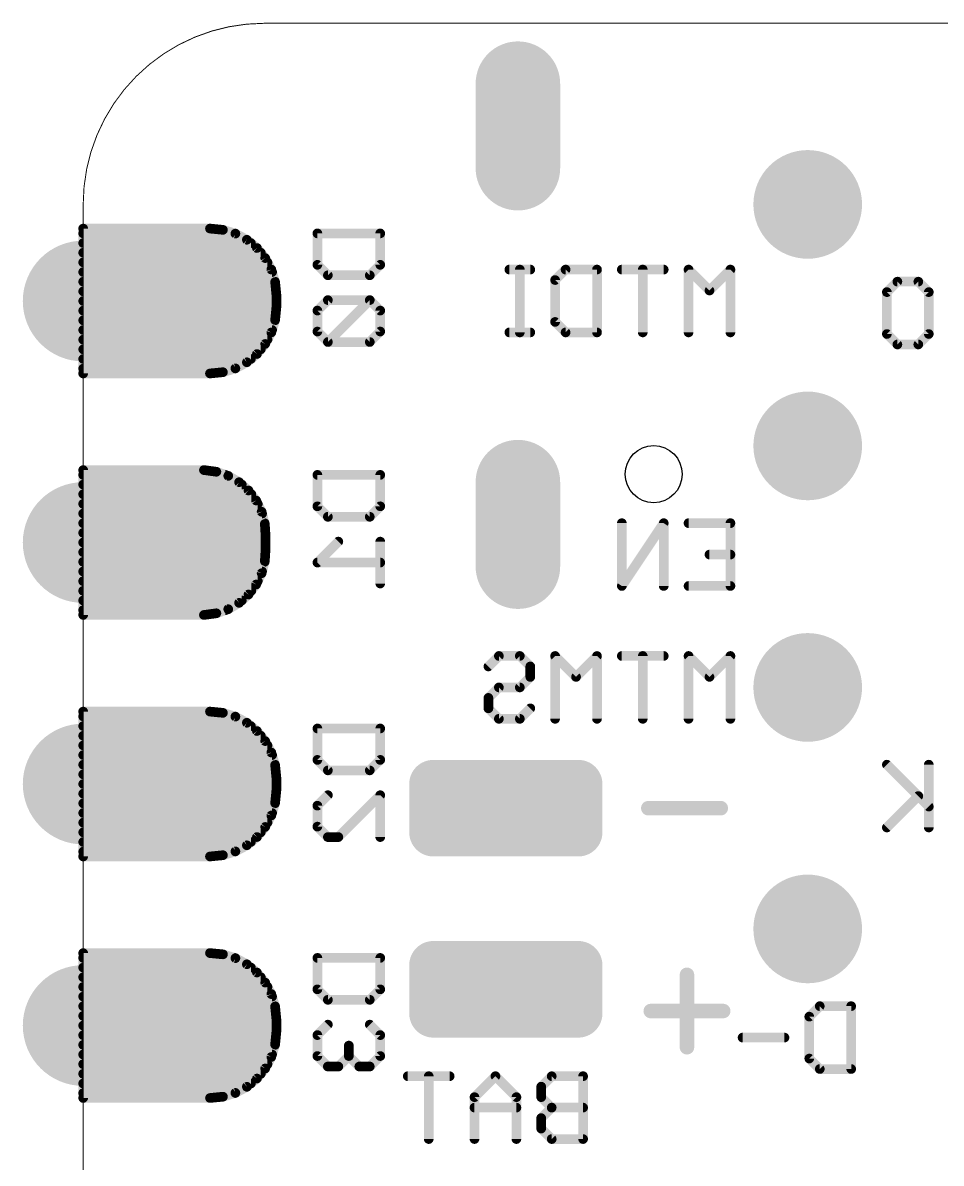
# Model space of a CAD drawing. Extents: x -1.3 to 17.8, y 13.1 to 34.3.
# Drawn here: x -1.27 to 8.39, y 22.3 to 34.3 of the extents above; entities that cross this region are included whole.
import ezdxf

# ---------------------------------------------------------------- set-up
doc = ezdxf.new("R2010")
doc.units = 0
for name, color, linetype in [('16', 175, 'CONTINUOUS'), ('17', 82, 'CONTINUOUS'), ('20', 213, 'CONTINUOUS'), ('26', 140, 'CONTINUOUS')]:
    doc.layers.add(name, color=color, linetype=linetype)

# ---------------------------------------------------------------- blocks, each defined once
blk = doc.blocks.new('RECT325120X162560R50')
at = {"const_width": 0.254}
blk.add_lwpolyline([(0.889, -0.254), (0.889, 0.254, 0.4142), (0.762, 0.381), (-0.762, 0.381, 0.4142), (-0.889, 0.254), (-0.889, -0.254, 0.4142), (-0.762, -0.381), (0.762, -0.381, 0.4142)], format="xyb", close=True, dxfattribs=at)
blk.add_solid([(-0.7874, -0.2794), (0.7874, -0.2794), (-0.7874, 0.2794), (0.7874, 0.2794)])
blk = doc.blocks.new('OCTAGONP')
at = {"const_width": 0.5}
blk.add_lwpolyline([(-0.25, -0.1036), (-0.25, 0.1036), (-0.1036, 0.25), (0.1036, 0.25), (0.25, 0.1036), (0.25, -0.1036), (0.1036, -0.25), (-0.1036, -0.25), (-0.25, -0.1036), (-0.25, 0.1036)], dxfattribs=at)
blk = doc.blocks.new('ROUNDP')
at = {"const_width": 0.5}
blk.add_lwpolyline([(0, -0.25, 1), (0, 0.25, 1), (0, -0.25)], format="xyb", dxfattribs=at)
blk = doc.blocks.new('PIE')
at = {"const_width": 0.5}
blk.add_lwpolyline([(0, -0.25, 1), (0, 0.25, 1), (0, -0.25)], format="xyb", dxfattribs=at)
blk = doc.blocks.new('LONGP100')
at = {"const_width": 1}
blk.add_lwpolyline([(-0.5, 0), (0.5, 0)], dxfattribs=at)
at = {"const_width": 0.5}
for points in [[(-0.5, 0.25, 1), (-0.5, -0.25)], [(0.5, -0.25, 1), (0.5, 0.25)]]:
    blk.add_lwpolyline(points, format="xyb", dxfattribs=at)

msp = doc.modelspace()

# ---------------------------------------------------------------- linework, layer by layer
at = {"layer": '16', "const_width": 0.1016}
for points in [[(0.6985, 32.131), (-0.635, 32.131)], [(-0.635, 32.131), (-0.635, 30.607)], [(0.8348, 32.1176), (0.6985, 32.131)], [(0.9658, 32.0778), (0.8348, 32.1176)], [(-0.635, 32.0802), (0.958, 32.0802)], [(-0.635, 31.9786), (1.1288, 31.9786)], [(1.0866, 32.0133), (0.9658, 32.0778)], [(1.1924, 31.9264), (1.0866, 32.0133)], [(-0.635, 31.877), (1.233, 31.877)], [(1.2793, 31.8206), (1.1924, 31.9264)], [(-0.635, 31.7754), (1.3034, 31.7754)], [(1.3438, 31.6998), (1.2793, 31.8206)], [(-0.635, 31.6738), (1.3517, 31.6738)], [(1.3836, 31.5688), (1.3438, 31.6998)], [(-0.635, 31.5722), (1.3825, 31.5722)], [(1.397, 31.4325), (1.3836, 31.5688)], [(-0.635, 31.4706), (1.3933, 31.4706)], [(1.397, 31.3055), (1.397, 31.4325)], [(-0.635, 31.369), (1.397, 31.369)], [(-0.635, 31.2674), (1.3932, 31.2674)], [(1.3836, 31.1692), (1.397, 31.3055)], [(-0.635, 31.1658), (1.3825, 31.1658)], [(1.3438, 31.0382), (1.3836, 31.1692)], [(-0.635, 31.0642), (1.3517, 31.0642)], [(1.2793, 30.9174), (1.3438, 31.0382)], [(-0.635, 30.9626), (1.3034, 30.9626)], [(1.1924, 30.8116), (1.2793, 30.9174)], [(-0.635, 30.861), (1.233, 30.861)], [(1.0866, 30.7247), (1.1924, 30.8116)], [(-0.635, 30.7594), (1.1288, 30.7594)], [(-0.635, 30.6578), (0.958, 30.6578)], [(0.8348, 30.6204), (0.9658, 30.6602)], [(0.9658, 30.6602), (1.0866, 30.7247)], [(-0.635, 30.607), (0.6985, 30.607)], [(0.6985, 30.607), (0.8348, 30.6204)], [(0.635, 29.591), (-0.635, 29.591)], [(-0.635, 29.591), (-0.635, 28.067)], [(0.7659, 29.5732), (0.635, 29.591)], [(-0.635, 29.5402), (0.8617, 29.5402)], [(0.8908, 29.5302), (0.7659, 29.5732)], [(1.005, 29.4636), (0.8908, 29.5302)], [(1.1039, 29.3761), (1.005, 29.4636)], [(-0.635, 29.4386), (1.0332, 29.4386)], [(-0.635, 29.337), (1.1336, 29.337)], [(1.1839, 29.2709), (1.1039, 29.3761)], [(-0.635, 29.2354), (1.2012, 29.2354)], [(1.2418, 29.1521), (1.1839, 29.2709)], [(-0.635, 29.1338), (1.2466, 29.1338)], [(1.2754, 29.0244), (1.2418, 29.1521)], [(-0.635, 29.0322), (1.2734, 29.0322)], [(1.2835, 28.8925), (1.2754, 29.0244)], [(-0.635, 28.9306), (1.2812, 28.9306)], [(1.2835, 28.7655), (1.2835, 28.8925)], [(-0.635, 28.829), (1.2835, 28.829)], [(1.2754, 28.6336), (1.2835, 28.7655)], [(-0.635, 28.7274), (1.2812, 28.7274)], [(-0.635, 28.6258), (1.2734, 28.6258)], [(1.2418, 28.5059), (1.2754, 28.6336)], [(-0.635, 28.5242), (1.2466, 28.5242)], [(1.1839, 28.3871), (1.2418, 28.5059)], [(-0.635, 28.4226), (1.2012, 28.4226)], [(1.1039, 28.2819), (1.1839, 28.3871)], [(-0.635, 28.321), (1.1336, 28.321)], [(1.005, 28.1944), (1.1039, 28.2819)], [(-0.635, 28.2194), (1.0332, 28.2194)], [(0.8908, 28.1278), (1.005, 28.1944)], [(-0.635, 28.1178), (0.8617, 28.1178)], [(-0.635, 28.067), (0.635, 28.067)], [(0.635, 28.067), (0.7659, 28.0848)], [(0.7659, 28.0848), (0.8908, 28.1278)], [(0.6985, 27.051), (-0.635, 27.051)], [(-0.635, 27.051), (-0.635, 25.527)], [(-0.635, 27.0002), (0.958, 27.0002)], [(0.8348, 27.0376), (0.6985, 27.051)], [(0.9658, 26.9978), (0.8348, 27.0376)], [(1.0866, 26.9333), (0.9658, 26.9978)], [(-0.635, 26.8986), (1.1288, 26.8986)], [(1.1924, 26.8464), (1.0866, 26.9333)], [(1.2793, 26.7406), (1.1924, 26.8464)], [(-0.635, 26.797), (1.233, 26.797)], [(-0.635, 26.6954), (1.3034, 26.6954)], [(1.3438, 26.6198), (1.2793, 26.7406)], [(-0.635, 26.5938), (1.3517, 26.5938)], [(1.3836, 26.4888), (1.3438, 26.6198)], [(-0.635, 26.4922), (1.3825, 26.4922)], [(1.397, 26.3525), (1.3836, 26.4888)], [(-0.635, 26.3906), (1.3933, 26.3906)], [(1.397, 26.2255), (1.397, 26.3525)], [(-0.635, 26.289), (1.397, 26.289)], [(1.3836, 26.0892), (1.397, 26.2255)], [(-0.635, 26.1874), (1.3932, 26.1874)], [(-0.635, 26.0858), (1.3825, 26.0858)], [(-0.635, 25.9842), (1.3517, 25.9842)], [(1.3438, 25.9582), (1.3836, 26.0892)], [(-0.635, 25.8826), (1.3034, 25.8826)], [(1.2793, 25.8374), (1.3438, 25.9582)], [(-0.635, 25.781), (1.233, 25.781)], [(1.1924, 25.7316), (1.2793, 25.8374)], [(-0.635, 25.6794), (1.1288, 25.6794)], [(0.9658, 25.5802), (1.0866, 25.6447)], [(1.0866, 25.6447), (1.1924, 25.7316)], [(-0.635, 25.5778), (0.958, 25.5778)], [(-0.635, 25.527), (0.6985, 25.527)], [(0.6985, 25.527), (0.8348, 25.5404)], [(0.8348, 25.5404), (0.9658, 25.5802)], [(0.6985, 24.511), (-0.635, 24.511)], [(-0.635, 24.511), (-0.635, 22.987)], [(-0.635, 24.4602), (0.958, 24.4602)], [(0.8348, 24.4976), (0.6985, 24.511)], [(0.9658, 24.4578), (0.8348, 24.4976)], [(1.0866, 24.3933), (0.9658, 24.4578)], [(-0.635, 24.3586), (1.1288, 24.3586)], [(1.1924, 24.3064), (1.0866, 24.3933)], [(1.2793, 24.2006), (1.1924, 24.3064)], [(-0.635, 24.257), (1.233, 24.257)], [(1.3438, 24.0798), (1.2793, 24.2006)], [(-0.635, 24.1554), (1.3034, 24.1554)], [(1.3836, 23.9488), (1.3438, 24.0798)], [(-0.635, 24.0538), (1.3517, 24.0538)], [(-0.635, 23.9522), (1.3825, 23.9522)], [(1.397, 23.8125), (1.3836, 23.9488)], [(-0.635, 23.8506), (1.3933, 23.8506)], [(-0.635, 23.749), (1.397, 23.749)], [(1.397, 23.6855), (1.397, 23.8125)], [(-0.635, 23.6474), (1.3932, 23.6474)], [(1.3836, 23.5492), (1.397, 23.6855)], [(-0.635, 23.5458), (1.3825, 23.5458)], [(1.3438, 23.4182), (1.3836, 23.5492)], [(-0.635, 23.4442), (1.3517, 23.4442)], [(-0.635, 23.3426), (1.3034, 23.3426)], [(1.2793, 23.2974), (1.3438, 23.4182)], [(-0.635, 23.241), (1.233, 23.241)], [(1.1924, 23.1916), (1.2793, 23.2974)], [(-0.635, 23.1394), (1.1288, 23.1394)], [(0.9658, 23.0402), (1.0866, 23.1047)], [(1.0866, 23.1047), (1.1924, 23.1916)], [(-0.635, 23.0378), (0.958, 23.0378)], [(-0.635, 22.987), (0.6985, 22.987)], [(0.6985, 22.987), (0.8348, 23.0004)], [(0.8348, 23.0004), (0.9658, 23.0402)]]:
    msp.add_lwpolyline(points, dxfattribs=at)
at = {"layer": '16', "const_width": 0.0508}
for points in [[(-0.635, 32.1564, 1), (-0.635, 32.1056)], [(-0.6096, 32.131, 1), (-0.6604, 32.131)], [(0.701, 32.1563, 1), (0.696, 32.1057)], [(0.6985, 32.1056, 1), (0.6985, 32.1564)], [(0.8421, 32.1419, 1), (0.8274, 32.0933)], [(0.8323, 32.0923, 1), (0.8373, 32.1429)], [(-0.635, 32.1056, 1), (-0.635, 32.0548)], [(-0.635, 32.004, 1), (-0.635, 31.9532)], [(0.9778, 32.1002, 1), (0.9538, 32.0554)], [(0.958, 32.0548, 1), (0.958, 32.1056)], [(0.9584, 32.0535, 1), (0.9732, 32.1021)], [(1.1027, 32.0329, 1), (1.0705, 31.9936)], [(1.0746, 31.9909, 1), (1.0985, 32.0357)], [(1.1288, 31.9532, 1), (1.1288, 32.004)], [(-0.635, 31.9024, 1), (-0.635, 31.8516)], [(1.2121, 31.9425, 1), (1.1728, 31.9103)], [(1.1763, 31.9068, 1), (1.2085, 31.9461)], [(1.233, 31.8516, 1), (1.233, 31.9024)], [(-0.635, 31.8008, 1), (-0.635, 31.75)], [(1.3017, 31.8325, 1), (1.2569, 31.8086)], [(1.2596, 31.8045, 1), (1.2989, 31.8367)], [(1.3034, 31.75, 1), (1.3034, 31.8008)], [(-0.635, 31.6992, 1), (-0.635, 31.6484)], [(1.3681, 31.7072, 1), (1.3195, 31.6924)], [(1.3214, 31.6878, 1), (1.3662, 31.7118)], [(1.3517, 31.6484, 1), (1.3517, 31.6992)], [(-0.635, 31.5976, 1), (-0.635, 31.5468)], [(1.4089, 31.5713, 1), (1.3583, 31.5663)], [(1.3593, 31.5614, 1), (1.4079, 31.5761)], [(1.3825, 31.5468, 1), (1.3825, 31.5976)], [(-0.635, 31.496, 1), (-0.635, 31.4452)], [(1.4224, 31.4325, 1), (1.3716, 31.4325)], [(1.3717, 31.43, 1), (1.4223, 31.435)], [(1.3933, 31.4452, 1), (1.3933, 31.496)], [(-0.635, 31.3944, 1), (-0.635, 31.3436)], [(-0.635, 31.2928, 1), (-0.635, 31.242)], [(1.3716, 31.3055, 1), (1.4224, 31.3055)], [(1.4223, 31.303, 1), (1.3717, 31.308)], [(1.3932, 31.242, 1), (1.3932, 31.2928)], [(1.397, 31.3436, 1), (1.397, 31.3944)], [(-0.635, 31.1912, 1), (-0.635, 31.1404)], [(1.3583, 31.1717, 1), (1.4089, 31.1667)], [(1.4079, 31.1619, 1), (1.3593, 31.1766)], [(1.3825, 31.1404, 1), (1.3825, 31.1912)], [(-0.635, 31.0896, 1), (-0.635, 31.0388)], [(1.3195, 31.0456, 1), (1.3681, 31.0308)], [(1.3662, 31.0262, 1), (1.3214, 31.0502)], [(1.3517, 31.0388, 1), (1.3517, 31.0896)], [(-0.635, 30.988, 1), (-0.635, 30.9372)], [(1.2569, 30.9294, 1), (1.3017, 30.9055)], [(1.2989, 30.9013, 1), (1.2596, 30.9335)], [(1.3034, 30.9372, 1), (1.3034, 30.988)], [(-0.635, 30.8864, 1), (-0.635, 30.8356)], [(1.1728, 30.8277, 1), (1.2121, 30.7955)], [(1.2085, 30.7919, 1), (1.1763, 30.8312)], [(1.233, 30.8356, 1), (1.233, 30.8864)], [(-0.635, 30.7848, 1), (-0.635, 30.734)], [(-0.635, 30.6832, 1), (-0.635, 30.6324)], [(0.9538, 30.6826, 1), (0.9778, 30.6378)], [(0.958, 30.6324, 1), (0.958, 30.6832)], [(0.9732, 30.6359, 1), (0.9584, 30.6845)], [(1.0705, 30.7444, 1), (1.1027, 30.7051)], [(1.0985, 30.7023, 1), (1.0746, 30.7471)], [(1.1288, 30.734, 1), (1.1288, 30.7848)], [(-0.635, 30.6324, 1), (-0.635, 30.5816)], [(-0.6604, 30.607, 1), (-0.6096, 30.607)], [(0.696, 30.6323, 1), (0.701, 30.5817)], [(0.6985, 30.5816, 1), (0.6985, 30.6324)], [(0.8274, 30.6447, 1), (0.8421, 30.5961)], [(0.8373, 30.5951, 1), (0.8323, 30.6457)], [(-0.635, 29.6164, 1), (-0.635, 29.5656)], [(-0.6096, 29.591, 1), (-0.6604, 29.591)], [(0.6384, 29.6162, 1), (0.6316, 29.5658)], [(0.635, 29.5656, 1), (0.635, 29.6164)], [(-0.635, 29.5656, 1), (-0.635, 29.5148)], [(0.7742, 29.5972, 1), (0.7576, 29.5492)], [(0.7625, 29.548, 1), (0.7693, 29.5983)], [(0.8617, 29.5148, 1), (0.8617, 29.5656)], [(0.9036, 29.5521, 1), (0.878, 29.5082)], [(0.8826, 29.5061, 1), (0.8991, 29.5542)], [(1.0218, 29.4826, 1), (0.9881, 29.4446)], [(0.9922, 29.4417, 1), (1.0178, 29.4855)], [(-0.635, 29.464, 1), (-0.635, 29.4132)], [(-0.635, 29.3624, 1), (-0.635, 29.3116)], [(1.0332, 29.4132, 1), (1.0332, 29.464)], [(1.1241, 29.3914, 1), (1.0837, 29.3607)], [(1.0871, 29.357, 1), (1.1207, 29.3951)], [(1.1336, 29.3116, 1), (1.1336, 29.3624)], [(-0.635, 29.2608, 1), (-0.635, 29.21)], [(1.2067, 29.282, 1), (1.1611, 29.2598)], [(1.1637, 29.2555, 1), (1.2041, 29.2863)], [(1.2012, 29.21, 1), (1.2012, 29.2608)], [(-0.635, 29.1592, 1), (-0.635, 29.1084)], [(1.2664, 29.1586, 1), (1.2172, 29.1457)], [(1.219, 29.141, 1), (1.2646, 29.1633)], [(1.2466, 29.1084, 1), (1.2466, 29.1592)], [(-0.635, 29.0576, 1), (-0.635, 29.0068)], [(1.3008, 29.0259, 1), (1.2501, 29.0228)], [(1.2509, 29.0179, 1), (1.3, 29.0308)], [(1.2734, 29.0068, 1), (1.2734, 29.0576)], [(-0.635, 28.956, 1), (-0.635, 28.9052)], [(1.3089, 28.8925, 1), (1.2581, 28.8925)], [(1.2581, 28.891, 1), (1.3089, 28.894)], [(1.2812, 28.9052, 1), (1.2812, 28.956)], [(-0.635, 28.8544, 1), (-0.635, 28.8036)], [(1.3089, 28.764, 1), (1.2581, 28.767)], [(1.2581, 28.7655, 1), (1.3089, 28.7655)], [(1.2835, 28.8036, 1), (1.2835, 28.8544)], [(-0.635, 28.7528, 1), (-0.635, 28.702)], [(-0.635, 28.6512, 1), (-0.635, 28.6004)], [(1.3, 28.6272, 1), (1.2509, 28.6401)], [(1.2734, 28.6004, 1), (1.2734, 28.6512)], [(1.2812, 28.702, 1), (1.2812, 28.7528)], [(-0.635, 28.5496, 1), (-0.635, 28.4988)], [(1.2646, 28.4947, 1), (1.219, 28.517)], [(1.2466, 28.4988, 1), (1.2466, 28.5496)], [(1.2501, 28.6352, 1), (1.3008, 28.6321)], [(-0.635, 28.448, 1), (-0.635, 28.3972)], [(1.2041, 28.3717, 1), (1.1637, 28.4025)], [(1.2012, 28.3972, 1), (1.2012, 28.448)], [(1.2172, 28.5123, 1), (1.2664, 28.4994)], [(-0.635, 28.3464, 1), (-0.635, 28.2956)], [(1.0837, 28.2973, 1), (1.1241, 28.2666)], [(1.1207, 28.2629, 1), (1.0871, 28.301)], [(1.1336, 28.2956, 1), (1.1336, 28.3464)], [(1.1611, 28.3982, 1), (1.2067, 28.376)], [(-0.635, 28.2448, 1), (-0.635, 28.194)], [(0.9881, 28.2134, 1), (1.0218, 28.1754)], [(1.0178, 28.1725, 1), (0.9922, 28.2163)], [(1.0332, 28.194, 1), (1.0332, 28.2448)], [(-0.635, 28.1432, 1), (-0.635, 28.0924)], [(-0.635, 28.0924, 1), (-0.635, 28.0416)], [(-0.6604, 28.067, 1), (-0.6096, 28.067)], [(0.6316, 28.0922, 1), (0.6384, 28.0418)], [(0.635, 28.0416, 1), (0.635, 28.0924)], [(0.7576, 28.1088, 1), (0.7742, 28.0608)], [(0.7693, 28.0597, 1), (0.7625, 28.11)], [(0.8617, 28.0924, 1), (0.8617, 28.1432)], [(0.878, 28.1498, 1), (0.9036, 28.1059)], [(0.8991, 28.1038, 1), (0.8826, 28.1519)], [(-0.635, 27.0764, 1), (-0.635, 27.0256)], [(-0.6096, 27.051, 1), (-0.6604, 27.051)], [(-0.635, 27.0256, 1), (-0.635, 26.9748)], [(0.701, 27.0763, 1), (0.696, 27.0257)], [(0.6985, 27.0256, 1), (0.6985, 27.0764)], [(0.8421, 27.0619, 1), (0.8274, 27.0133)], [(0.8323, 27.0123, 1), (0.8373, 27.0629)], [(0.9778, 27.0202, 1), (0.9538, 26.9754)], [(0.958, 26.9748, 1), (0.958, 27.0256)], [(0.9584, 26.9735, 1), (0.9732, 27.0221)], [(-0.635, 26.924, 1), (-0.635, 26.8732)], [(1.1027, 26.9529, 1), (1.0705, 26.9136)], [(1.0746, 26.9109, 1), (1.0985, 26.9557)], [(1.1288, 26.8732, 1), (1.1288, 26.924)], [(1.2121, 26.8625, 1), (1.1728, 26.8303)], [(1.1763, 26.8268, 1), (1.2085, 26.8661)], [(-0.635, 26.8224, 1), (-0.635, 26.7716)], [(-0.635, 26.7208, 1), (-0.635, 26.67)], [(1.233, 26.7716, 1), (1.233, 26.8224)], [(1.3017, 26.7525, 1), (1.2569, 26.7286)], [(1.2596, 26.7245, 1), (1.2989, 26.7567)], [(1.3034, 26.67, 1), (1.3034, 26.7208)], [(-0.635, 26.6192, 1), (-0.635, 26.5684)], [(1.3681, 26.6272, 1), (1.3195, 26.6124)], [(1.3214, 26.6078, 1), (1.3662, 26.6318)], [(1.3517, 26.5684, 1), (1.3517, 26.6192)], [(-0.635, 26.5176, 1), (-0.635, 26.4668)], [(1.4089, 26.4913, 1), (1.3583, 26.4863)], [(1.3593, 26.4814, 1), (1.4079, 26.4961)], [(1.3825, 26.4668, 1), (1.3825, 26.5176)], [(-0.635, 26.416, 1), (-0.635, 26.3652)], [(1.4224, 26.3525, 1), (1.3716, 26.3525)], [(1.3933, 26.3652, 1), (1.3933, 26.416)], [(-0.635, 26.3144, 1), (-0.635, 26.2636)], [(1.3717, 26.35, 1), (1.4223, 26.355)], [(1.4223, 26.223, 1), (1.3717, 26.228)], [(1.397, 26.2636, 1), (1.397, 26.3144)], [(-0.635, 26.2128, 1), (-0.635, 26.162)], [(1.3716, 26.2255, 1), (1.4224, 26.2255)], [(1.3932, 26.162, 1), (1.3932, 26.2128)], [(-0.635, 26.1112, 1), (-0.635, 26.0604)], [(-0.635, 26.0096, 1), (-0.635, 25.9588)], [(1.3517, 25.9588, 1), (1.3517, 26.0096)], [(1.3583, 26.0917, 1), (1.4089, 26.0867)], [(1.4079, 26.0819, 1), (1.3593, 26.0966)], [(1.3825, 26.0604, 1), (1.3825, 26.1112)], [(-0.635, 25.908, 1), (-0.635, 25.8572)], [(1.3034, 25.8572, 1), (1.3034, 25.908)], [(1.3195, 25.9656, 1), (1.3681, 25.9508)], [(1.3662, 25.9462, 1), (1.3214, 25.9702)], [(-0.635, 25.8064, 1), (-0.635, 25.7556)], [(1.233, 25.7556, 1), (1.233, 25.8064)], [(1.2569, 25.8494, 1), (1.3017, 25.8255)], [(1.2989, 25.8213, 1), (1.2596, 25.8535)], [(-0.635, 25.7048, 1), (-0.635, 25.654)], [(1.0705, 25.6644, 1), (1.1027, 25.6251)], [(1.0985, 25.6223, 1), (1.0746, 25.6671)], [(1.1288, 25.654, 1), (1.1288, 25.7048)], [(1.1728, 25.7477, 1), (1.2121, 25.7155)], [(1.2085, 25.7119, 1), (1.1763, 25.7512)], [(-0.635, 25.6032, 1), (-0.635, 25.5524)], [(-0.635, 25.5524, 1), (-0.635, 25.5016)], [(-0.6604, 25.527, 1), (-0.6096, 25.527)], [(0.696, 25.5523, 1), (0.701, 25.5017)], [(0.6985, 25.5016, 1), (0.6985, 25.5524)], [(0.8274, 25.5647, 1), (0.8421, 25.5161)], [(0.8373, 25.5151, 1), (0.8323, 25.5657)], [(0.9538, 25.6026, 1), (0.9778, 25.5578)], [(0.958, 25.5524, 1), (0.958, 25.6032)], [(0.9732, 25.5559, 1), (0.9584, 25.6045)], [(-0.635, 24.5364, 1), (-0.635, 24.4856)], [(-0.6096, 24.511, 1), (-0.6604, 24.511)], [(-0.635, 24.4856, 1), (-0.635, 24.4348)], [(0.701, 24.5363, 1), (0.696, 24.4857)], [(0.6985, 24.4856, 1), (0.6985, 24.5364)], [(0.8421, 24.5219, 1), (0.8274, 24.4733)], [(0.8323, 24.4723, 1), (0.8373, 24.5229)], [(0.9778, 24.4802, 1), (0.9538, 24.4354)], [(0.958, 24.4348, 1), (0.958, 24.4856)], [(0.9584, 24.4335, 1), (0.9732, 24.4821)], [(-0.635, 24.384, 1), (-0.635, 24.3332)], [(1.1027, 24.4129, 1), (1.0705, 24.3736)], [(1.0746, 24.3709, 1), (1.0985, 24.4157)], [(1.1288, 24.3332, 1), (1.1288, 24.384)], [(1.2121, 24.3225, 1), (1.1728, 24.2903)], [(1.1763, 24.2868, 1), (1.2085, 24.3261)], [(-0.635, 24.2824, 1), (-0.635, 24.2316)], [(1.233, 24.2316, 1), (1.233, 24.2824)], [(1.3017, 24.2125, 1), (1.2569, 24.1886)], [(1.2596, 24.1845, 1), (1.2989, 24.2167)], [(-0.635, 24.1808, 1), (-0.635, 24.13)], [(1.3034, 24.13, 1), (1.3034, 24.1808)], [(1.3681, 24.0872, 1), (1.3195, 24.0724)], [(1.3214, 24.0678, 1), (1.3662, 24.0918)], [(-0.635, 24.0792, 1), (-0.635, 24.0284)], [(-0.635, 23.9776, 1), (-0.635, 23.9268)], [(1.3517, 24.0284, 1), (1.3517, 24.0792)], [(1.4089, 23.9513, 1), (1.3583, 23.9463)], [(1.3825, 23.9268, 1), (1.3825, 23.9776)], [(-0.635, 23.876, 1), (-0.635, 23.8252)], [(1.3593, 23.9414, 1), (1.4079, 23.9561)], [(1.3933, 23.8252, 1), (1.3933, 23.876)], [(-0.635, 23.7744, 1), (-0.635, 23.7236)], [(1.4224, 23.8125, 1), (1.3716, 23.8125)], [(1.3717, 23.81, 1), (1.4223, 23.815)], [(1.397, 23.7236, 1), (1.397, 23.7744)], [(-0.635, 23.6728, 1), (-0.635, 23.622)], [(1.3716, 23.6855, 1), (1.4224, 23.6855)], [(1.4223, 23.683, 1), (1.3717, 23.688)], [(1.3932, 23.622, 1), (1.3932, 23.6728)], [(-0.635, 23.5712, 1), (-0.635, 23.5204)], [(1.3583, 23.5517, 1), (1.4089, 23.5467)], [(1.4079, 23.5419, 1), (1.3593, 23.5566)], [(1.3825, 23.5204, 1), (1.3825, 23.5712)], [(-0.635, 23.4696, 1), (-0.635, 23.4188)], [(-0.635, 23.368, 1), (-0.635, 23.3172)], [(1.3034, 23.3172, 1), (1.3034, 23.368)], [(1.3195, 23.4256, 1), (1.3681, 23.4108)], [(1.3662, 23.4062, 1), (1.3214, 23.4302)], [(1.3517, 23.4188, 1), (1.3517, 23.4696)], [(-0.635, 23.2664, 1), (-0.635, 23.2156)], [(1.233, 23.2156, 1), (1.233, 23.2664)], [(1.2569, 23.3094, 1), (1.3017, 23.2855)], [(1.2989, 23.2813, 1), (1.2596, 23.3135)], [(-0.635, 23.1648, 1), (-0.635, 23.114)], [(1.0705, 23.1244, 1), (1.1027, 23.0851)], [(1.0985, 23.0823, 1), (1.0746, 23.1271)], [(1.1288, 23.114, 1), (1.1288, 23.1648)], [(1.1728, 23.2077, 1), (1.2121, 23.1755)], [(1.2085, 23.1719, 1), (1.1763, 23.2112)], [(-0.635, 23.0632, 1), (-0.635, 23.0124)], [(-0.635, 23.0124, 1), (-0.635, 22.9616)], [(0.696, 23.0123, 1), (0.701, 22.9617)], [(0.6985, 22.9616, 1), (0.6985, 23.0124)], [(0.8274, 23.0247, 1), (0.8421, 22.9761)], [(0.8373, 22.9751, 1), (0.8323, 23.0257)], [(0.9538, 23.0626, 1), (0.9778, 23.0178)], [(0.958, 23.0124, 1), (0.958, 23.0632)], [(0.9732, 23.0159, 1), (0.9584, 23.0645)], [(-0.6604, 22.987, 1), (-0.6096, 22.987)]]:
    msp.add_lwpolyline(points, format="xyb", dxfattribs=at)
at = {"layer": '20'}
for points, const_width in [([(1.27, 34.29, 0.4142), (-0.635, 32.385)], 0.01), ([(1.27, 34.2925, 1), (1.27, 34.2875)], 0.005), ([(1.27, 34.2875, 1), (1.27, 34.2925)], 0.005), ([(-0.6325, 32.385, 1), (-0.6375, 32.385)], 0.005), ([(-0.6375, 32.385, 1), (-0.6325, 32.385)], 0.005)]:
    msp.add_lwpolyline(points, format="xyb", dxfattribs=dict(at, const_width=const_width))
at = {"layer": '20', "const_width": 0.01}
for points in [[(15.24, 34.29), (1.27, 34.29)], [(-0.635, 15.06), (-0.635, 32.385)]]:
    msp.add_lwpolyline(points, dxfattribs=at)
at = {"layer": '20'}
msp.add_circle((5.365, 29.548), 0.3, dxfattribs=at)
at = {"layer": '26'}
for points, const_width in [([(1.8282, 32.0802), (2.4892, 32.0802)], 0.1016), ([(1.8282, 31.7497), (1.8282, 32.0802)], 0.1016), ([(2.4892, 32.0802), (2.4892, 31.7497)], 0.1016), ([(1.9384, 31.6396), (1.8282, 31.7497)], 0.1016), ([(2.4892, 31.7497), (2.379, 31.6396)], 0.1016), ([(2.379, 31.6396), (1.9384, 31.6396)], 0.1016), ([(4.0673, 31.6998), (3.847, 31.6998)], 0.1016), ([(3.9571, 31.0388), (3.9571, 31.6998)], 0.1016), ([(4.3283, 31.5896), (4.4384, 31.6998)], 0.1016), ([(4.4384, 31.6998), (4.7689, 31.6998)], 0.1016), ([(4.7689, 31.6998), (4.7689, 31.0388)], 0.1016), ([(5.4706, 31.6998), (5.0299, 31.6998)], 0.1016), ([(5.2502, 31.0388), (5.2502, 31.6998)], 0.1016), ([(5.9519, 31.4794), (5.7316, 31.6998)], 0.1016), ([(5.7316, 31.6998), (5.7316, 31.0388)], 0.1016), ([(6.1722, 31.6998), (5.9519, 31.4794)], 0.1016), ([(6.1722, 31.0388), (6.1722, 31.6998)], 0.1016), ([(4.3283, 31.149), (4.3283, 31.5896)], 0.1016), ([(7.8176, 31.4626), (7.9278, 31.5728)], 0.1016), ([(7.9278, 31.5728), (8.1481, 31.5728)], 0.1016), ([(8.1481, 31.5728), (8.2583, 31.4626)], 0.1016), ([(1.9384, 31.3786), (1.8282, 31.2684)], 0.1016), ([(2.379, 31.3786), (1.9384, 31.3786)], 0.1016), ([(2.379, 31.3786), (1.9384, 30.9379)], 0.1016), ([(2.4892, 31.2684), (2.379, 31.3786)], 0.1016), ([(7.8176, 31.022), (7.8176, 31.4626)], 0.1016), ([(8.2583, 31.4626), (8.2583, 31.022)], 0.1016), ([(1.8282, 31.2684), (1.8282, 31.0481)], 0.1016), ([(2.4892, 31.0481), (2.4892, 31.2684)], 0.1016), ([(4.4384, 31.0388), (4.3283, 31.149)], 0.1016), ([(1.8282, 31.0481), (1.9384, 30.9379)], 0.1016), ([(2.379, 30.9379), (2.4892, 31.0481)], 0.1016), ([(4.0673, 31.0388), (3.847, 31.0388)], 0.1016), ([(4.7689, 31.0388), (4.4384, 31.0388)], 0.1016), ([(7.9278, 30.9118), (7.8176, 31.022)], 0.1016), ([(8.2583, 31.022), (8.1481, 30.9118)], 0.1016), ([(1.9384, 30.9379), (2.379, 30.9379)], 0.1016), ([(8.1481, 30.9118), (7.9278, 30.9118)], 0.1016), ([(1.8282, 29.5402), (2.4892, 29.5402)], 0.1016), ([(1.8282, 29.2097), (1.8282, 29.5402)], 0.1016), ([(2.4892, 29.5402), (2.4892, 29.2097)], 0.1016), ([(1.9384, 29.0996), (1.8282, 29.2097)], 0.1016), ([(2.379, 29.0996), (1.9384, 29.0996)], 0.1016), ([(2.4892, 29.2097), (2.379, 29.0996)], 0.1016), ([(5.4706, 29.0328), (5.0299, 28.3718)], 0.1016), ([(5.0299, 28.3718), (5.0299, 29.0328)], 0.1016), ([(5.4706, 28.3718), (5.4706, 29.0328)], 0.1016), ([(5.7316, 29.0328), (6.1722, 29.0328)], 0.1016), ([(6.1722, 29.0328), (6.1722, 28.3718)], 0.1016), ([(2.0486, 28.8386), (1.8282, 28.6182)], 0.1016), ([(2.4892, 28.8386), (2.4892, 28.3979)], 0.1016), ([(1.8282, 28.6182), (2.4892, 28.6182)], 0.1016), ([(6.1722, 28.7023), (5.9519, 28.7023)], 0.1016), ([(6.1722, 28.3718), (5.7316, 28.3718)], 0.1016), ([(3.6266, 27.5256), (3.7368, 27.6358)], 0.1016), ([(3.7368, 27.6358), (3.9571, 27.6358)], 0.1016), ([(3.9571, 27.6358), (4.0673, 27.5256)], 0.1016), ([(4.5486, 27.4154), (4.3283, 27.6358)], 0.1016), ([(4.3283, 27.6358), (4.3283, 26.9748)], 0.1016), ([(4.7689, 27.6358), (4.5486, 27.4154)], 0.1016), ([(4.7689, 26.9748), (4.7689, 27.6358)], 0.1016), ([(5.4706, 27.6358), (5.0299, 27.6358)], 0.1016), ([(5.2502, 26.9748), (5.2502, 27.6358)], 0.1016), ([(5.9519, 27.4154), (5.7316, 27.6358)], 0.1016), ([(5.7316, 27.6358), (5.7316, 26.9748)], 0.1016), ([(6.1722, 27.6358), (5.9519, 27.4154)], 0.1016), ([(6.1722, 26.9748), (6.1722, 27.6358)], 0.1016), ([(4.0673, 27.4154), (3.9571, 27.3053)], 0.1016), ([(4.0673, 27.5256), (4.0673, 27.4154)], 0.1016), ([(3.7368, 27.3053), (3.6266, 27.1951)], 0.1016), ([(3.9571, 27.3053), (3.7368, 27.3053)], 0.1016), ([(3.6266, 27.1951), (3.6266, 27.085)], 0.1016), ([(3.6266, 27.085), (3.7368, 26.9748)], 0.1016), ([(3.9571, 26.9748), (4.0673, 27.085)], 0.1016), ([(3.7368, 26.9748), (3.9571, 26.9748)], 0.1016), ([(1.8282, 26.8732), (2.4892, 26.8732)], 0.1016), ([(1.8282, 26.5427), (1.8282, 26.8732)], 0.1016), ([(2.4892, 26.8732), (2.4892, 26.5427)], 0.1016), ([(1.9384, 26.4326), (1.8282, 26.5427)], 0.1016), ([(2.4892, 26.5427), (2.379, 26.4326)], 0.1016), ([(8.2583, 26.0521), (7.8176, 26.4928)], 0.1016), ([(8.2583, 26.4928), (8.2583, 25.8318)], 0.1016), ([(2.379, 26.4326), (1.9384, 26.4326)], 0.1016), ([(1.8282, 26.0614), (1.9384, 26.1716)], 0.1016), ([(2.4892, 26.1716), (2.0486, 25.7309)], 0.1016), ([(2.4892, 25.7309), (2.4892, 26.1716)], 0.1016), ([(8.1481, 26.1623), (7.8176, 25.8318)], 0.1016), ([(1.8282, 25.8411), (1.8282, 26.0614)], 0.1016), ([(6.0706, 26.035), (5.3086, 26.035)], 0.1524), ([(1.9384, 25.7309), (1.8282, 25.8411)], 0.1016), ([(2.0486, 25.7309), (1.9384, 25.7309)], 0.1016), ([(1.8282, 24.4602), (2.4892, 24.4602)], 0.1016), ([(1.8282, 24.1297), (1.8282, 24.4602)], 0.1016), ([(2.4892, 24.4602), (2.4892, 24.1297)], 0.1016), ([(5.715, 24.2824), (5.715, 23.9014)], 0.1524), ([(1.9384, 24.0196), (1.8282, 24.1297)], 0.1016), ([(2.4892, 24.1297), (2.379, 24.0196)], 0.1016), ([(2.379, 24.0196), (1.9384, 24.0196)], 0.1016), ([(7.0016, 23.8426), (7.1117, 23.9528)], 0.1016), ([(7.1117, 23.9528), (7.4422, 23.9528)], 0.1016), ([(7.4422, 23.9528), (7.4422, 23.2918)], 0.1016), ([(5.715, 23.9014), (5.334, 23.9014)], 0.1524), ([(5.715, 23.5204), (5.715, 23.9014)], 0.1524), ([(5.715, 23.9014), (6.096, 23.9014)], 0.1524), ([(7.0016, 23.402), (7.0016, 23.8426)], 0.1016), ([(1.9384, 23.7586), (1.8282, 23.6484)], 0.1016), ([(2.4892, 23.6484), (2.379, 23.7586)], 0.1016), ([(1.8282, 23.6484), (1.8282, 23.4281)], 0.1016), ([(2.4892, 23.4281), (2.4892, 23.6484)], 0.1016), ([(6.7406, 23.6223), (6.2999, 23.6223)], 0.1016), ([(2.1587, 23.4281), (2.1587, 23.5382)], 0.1016), ([(1.8282, 23.4281), (1.9384, 23.3179)], 0.1016), ([(2.0486, 23.3179), (2.1587, 23.4281)], 0.1016), ([(2.1587, 23.4281), (2.2689, 23.3179)], 0.1016), ([(2.379, 23.3179), (2.4892, 23.4281)], 0.1016), ([(7.1117, 23.2918), (7.0016, 23.402)], 0.1016), ([(1.9384, 23.3179), (2.0486, 23.3179)], 0.1016), ([(2.2689, 23.3179), (2.379, 23.3179)], 0.1016), ([(7.4422, 23.2918), (7.1117, 23.2918)], 0.1016), ([(3.2195, 23.2162), (2.7789, 23.2162)], 0.1016), ([(2.9992, 22.5552), (2.9992, 23.2162)], 0.1016), ([(3.7008, 23.2162), (3.4805, 22.9958)], 0.1016), ([(3.9212, 22.9958), (3.7008, 23.2162)], 0.1016), ([(4.2923, 23.2162), (4.1822, 23.106)], 0.1016), ([(4.1822, 23.106), (4.1822, 22.9958)], 0.1016), ([(4.6228, 23.2162), (4.2923, 23.2162)], 0.1016), ([(4.6228, 22.5552), (4.6228, 23.2162)], 0.1016), ([(3.4805, 22.9958), (3.4805, 22.5552)], 0.1016), ([(3.9212, 22.5552), (3.9212, 22.9958)], 0.1016), ([(4.1822, 22.9958), (4.2923, 22.8857)], 0.1016), ([(3.9212, 22.8857), (3.4805, 22.8857)], 0.1016), ([(4.2923, 22.8857), (4.1822, 22.7755)], 0.1016), ([(4.6228, 22.8857), (4.2923, 22.8857)], 0.1016), ([(4.1822, 22.7755), (4.1822, 22.6654)], 0.1016), ([(4.1822, 22.6654), (4.2923, 22.5552)], 0.1016), ([(4.2923, 22.5552), (4.6228, 22.5552)], 0.1016)]:
    msp.add_lwpolyline(points, dxfattribs=dict(at, const_width=const_width))
for points, const_width in [([(1.8282, 32.1056, 1), (1.8282, 32.0548)], 0.0508), ([(1.8536, 32.0802, 1), (1.8028, 32.0802)], 0.0508), ([(2.5146, 32.0802, 1), (2.4638, 32.0802)], 0.0508), ([(2.4892, 32.0548, 1), (2.4892, 32.1056)], 0.0508), ([(1.8462, 31.7677, 1), (1.8103, 31.7318)], 0.0508), ([(2.5072, 31.7318, 1), (2.4712, 31.7677)], 0.0508), ([(1.8028, 31.7497, 1), (1.8536, 31.7497)], 0.0508), ([(1.9384, 31.665, 1), (1.9384, 31.6142)], 0.0508), ([(1.9204, 31.6216, 1), (1.9564, 31.6575)], 0.0508), ([(2.3611, 31.6575, 1), (2.397, 31.6216)], 0.0508), ([(2.379, 31.6142, 1), (2.379, 31.665)], 0.0508), ([(2.4638, 31.7497, 1), (2.5146, 31.7497)], 0.0508), ([(3.847, 31.7252, 1), (3.847, 31.6744)], 0.0508), ([(3.9825, 31.6998, 1), (3.9317, 31.6998)], 0.0508), ([(4.0673, 31.6744, 1), (4.0673, 31.7252)], 0.0508), ([(4.4384, 31.7252, 1), (4.4384, 31.6744)], 0.0508), ([(4.4564, 31.6818, 1), (4.4205, 31.7177)], 0.0508), ([(4.7943, 31.6998, 1), (4.7435, 31.6998)], 0.0508), ([(4.7689, 31.6744, 1), (4.7689, 31.7252)], 0.0508), ([(5.0299, 31.7252, 1), (5.0299, 31.6744)], 0.0508), ([(5.2756, 31.6998, 1), (5.2248, 31.6998)], 0.0508), ([(5.4706, 31.6744, 1), (5.4706, 31.7252)], 0.0508), ([(5.757, 31.6998, 1), (5.7062, 31.6998)], 0.0508), ([(5.7495, 31.7177, 1), (5.7136, 31.6818)], 0.0508), ([(6.1976, 31.6998, 1), (6.1468, 31.6998)], 0.0508), ([(6.1902, 31.6818, 1), (6.1542, 31.7177)], 0.0508), ([(4.3103, 31.6076, 1), (4.3462, 31.5716)], 0.0508), ([(4.3537, 31.5896, 1), (4.3029, 31.5896)], 0.0508), ([(7.9278, 31.5982, 1), (7.9278, 31.5474)], 0.0508), ([(7.9458, 31.5548, 1), (7.9098, 31.5907)], 0.0508), ([(8.1661, 31.5907, 1), (8.1302, 31.5548)], 0.0508), ([(8.1481, 31.5474, 1), (8.1481, 31.5982)], 0.0508), ([(1.9384, 31.404, 1), (1.9384, 31.3532)], 0.0508), ([(1.9564, 31.3606, 1), (1.9204, 31.3965)], 0.0508), ([(2.397, 31.3965, 1), (2.3611, 31.3606)], 0.0508), ([(2.397, 31.3606, 1), (2.3611, 31.3965)], 0.0508), ([(2.379, 31.3532, 1), (2.379, 31.404)], 0.0508), ([(5.9339, 31.4974, 1), (5.9698, 31.4615)], 0.0508), ([(5.9339, 31.4615, 1), (5.9698, 31.4974)], 0.0508), ([(7.843, 31.4626, 1), (7.7922, 31.4626)], 0.0508), ([(7.7997, 31.4806, 1), (7.8356, 31.4446)], 0.0508), ([(8.2837, 31.4626, 1), (8.2329, 31.4626)], 0.0508), ([(8.2403, 31.4446, 1), (8.2762, 31.4806)], 0.0508), ([(1.8536, 31.2684, 1), (1.8028, 31.2684)], 0.0508), ([(1.8103, 31.2864, 1), (1.8462, 31.2504)], 0.0508), ([(2.5146, 31.2684, 1), (2.4638, 31.2684)], 0.0508), ([(2.4712, 31.2504, 1), (2.5072, 31.2864)], 0.0508), ([(4.3462, 31.1669, 1), (4.3103, 31.131)], 0.0508), ([(1.8028, 31.0481, 1), (1.8536, 31.0481)], 0.0508), ([(1.8462, 31.066, 1), (1.8103, 31.0301)], 0.0508), ([(2.4638, 31.0481, 1), (2.5146, 31.0481)], 0.0508), ([(2.5072, 31.0301, 1), (2.4712, 31.066)], 0.0508), ([(3.847, 31.0642, 1), (3.847, 31.0134)], 0.0508), ([(3.9317, 31.0388, 1), (3.9825, 31.0388)], 0.0508), ([(4.0673, 31.0134, 1), (4.0673, 31.0642)], 0.0508), ([(4.3029, 31.149, 1), (4.3537, 31.149)], 0.0508), ([(4.4384, 31.0642, 1), (4.4384, 31.0134)], 0.0508), ([(4.4205, 31.0208, 1), (4.4564, 31.0568)], 0.0508), ([(4.7435, 31.0388, 1), (4.7943, 31.0388)], 0.0508), ([(4.7689, 31.0134, 1), (4.7689, 31.0642)], 0.0508), ([(5.2248, 31.0388, 1), (5.2756, 31.0388)], 0.0508), ([(5.7062, 31.0388, 1), (5.757, 31.0388)], 0.0508), ([(6.1468, 31.0388, 1), (6.1976, 31.0388)], 0.0508), ([(7.8356, 31.0399, 1), (7.7997, 31.004)], 0.0508), ([(8.2762, 31.004, 1), (8.2403, 31.0399)], 0.0508), ([(1.9384, 30.9633, 1), (1.9384, 30.9125)], 0.0508), ([(1.9204, 30.9559, 1), (1.9564, 30.92)], 0.0508), ([(1.9204, 30.92, 1), (1.9564, 30.9559)], 0.0508), ([(2.3611, 30.9559, 1), (2.397, 30.92)], 0.0508), ([(2.379, 30.9125, 1), (2.379, 30.9633)], 0.0508), ([(7.7922, 31.022, 1), (7.843, 31.022)], 0.0508), ([(7.9278, 30.9372, 1), (7.9278, 30.8864)], 0.0508), ([(7.9098, 30.8938, 1), (7.9458, 30.9298)], 0.0508), ([(8.1302, 30.9298, 1), (8.1661, 30.8938)], 0.0508), ([(8.1481, 30.8864, 1), (8.1481, 30.9372)], 0.0508), ([(8.2329, 31.022, 1), (8.2837, 31.022)], 0.0508), ([(1.8282, 29.5656, 1), (1.8282, 29.5148)], 0.0508), ([(1.8536, 29.5402, 1), (1.8028, 29.5402)], 0.0508), ([(2.5146, 29.5402, 1), (2.4638, 29.5402)], 0.0508), ([(2.4892, 29.5148, 1), (2.4892, 29.5656)], 0.0508), ([(1.8028, 29.2097, 1), (1.8536, 29.2097)], 0.0508), ([(1.8462, 29.2277, 1), (1.8103, 29.1918)], 0.0508), ([(1.9384, 29.125, 1), (1.9384, 29.0742)], 0.0508), ([(2.379, 29.0742, 1), (2.379, 29.125)], 0.0508), ([(2.4638, 29.2097, 1), (2.5146, 29.2097)], 0.0508), ([(2.5072, 29.1918, 1), (2.4712, 29.2277)], 0.0508), ([(1.9204, 29.0816, 1), (1.9564, 29.1175)], 0.0508), ([(2.3611, 29.1175, 1), (2.397, 29.0816)], 0.0508), ([(5.0553, 29.0328, 1), (5.0045, 29.0328)], 0.0508), ([(5.496, 29.0328, 1), (5.4452, 29.0328)], 0.0508), ([(5.4917, 29.0187, 1), (5.4494, 29.0469)], 0.0508), ([(5.7316, 29.0582, 1), (5.7316, 29.0074)], 0.0508), ([(6.1976, 29.0328, 1), (6.1468, 29.0328)], 0.0508), ([(6.1722, 29.0074, 1), (6.1722, 29.0582)], 0.0508), ([(2.0665, 28.8206, 1), (2.0306, 28.8565)], 0.0508), ([(2.5146, 28.8386, 1), (2.4638, 28.8386)], 0.0508), ([(1.8282, 28.6436, 1), (1.8282, 28.5928)], 0.0508), ([(2.4892, 28.5928, 1), (2.4892, 28.6436)], 0.0508), ([(5.9519, 28.7277, 1), (5.9519, 28.6769)], 0.0508), ([(6.1722, 28.6769, 1), (6.1722, 28.7277)], 0.0508), ([(1.8103, 28.6362, 1), (1.8462, 28.6003)], 0.0508), ([(2.4638, 28.3979, 1), (2.5146, 28.3979)], 0.0508), ([(5.0088, 28.3859, 1), (5.0511, 28.3577)], 0.0508), ([(5.0045, 28.3718, 1), (5.0553, 28.3718)], 0.0508), ([(5.4452, 28.3718, 1), (5.496, 28.3718)], 0.0508), ([(5.7316, 28.3972, 1), (5.7316, 28.3464)], 0.0508), ([(6.1468, 28.3718, 1), (6.1976, 28.3718)], 0.0508), ([(6.1722, 28.3464, 1), (6.1722, 28.3972)], 0.0508), ([(3.7368, 27.6612, 1), (3.7368, 27.6104)], 0.0508), ([(3.7548, 27.6178, 1), (3.7188, 27.6537)], 0.0508), ([(3.9751, 27.6537, 1), (3.9392, 27.6178)], 0.0508), ([(3.9571, 27.6104, 1), (3.9571, 27.6612)], 0.0508), ([(4.3537, 27.6358, 1), (4.3029, 27.6358)], 0.0508), ([(4.3462, 27.6537, 1), (4.3103, 27.6178)], 0.0508), ([(4.7943, 27.6358, 1), (4.7435, 27.6358)], 0.0508), ([(4.7869, 27.6178, 1), (4.751, 27.6537)], 0.0508), ([(5.0299, 27.6612, 1), (5.0299, 27.6104)], 0.0508), ([(5.2756, 27.6358, 1), (5.2248, 27.6358)], 0.0508), ([(5.4706, 27.6104, 1), (5.4706, 27.6612)], 0.0508), ([(5.757, 27.6358, 1), (5.7062, 27.6358)], 0.0508), ([(5.7495, 27.6537, 1), (5.7136, 27.6178)], 0.0508), ([(6.1976, 27.6358, 1), (6.1468, 27.6358)], 0.0508), ([(6.1902, 27.6178, 1), (6.1542, 27.6537)], 0.0508), ([(3.6087, 27.5436, 1), (3.6446, 27.5076)], 0.0508), ([(4.0927, 27.5256, 1), (4.0419, 27.5256)], 0.0508), ([(4.0493, 27.5076, 1), (4.0852, 27.5436)], 0.0508), ([(4.0852, 27.3975, 1), (4.0493, 27.4334)], 0.0508), ([(3.7368, 27.3307, 1), (3.7368, 27.2799)], 0.0508), ([(3.7548, 27.2873, 1), (3.7188, 27.3232)], 0.0508), ([(3.9392, 27.3232, 1), (3.9751, 27.2873)], 0.0508), ([(3.9571, 27.2799, 1), (3.9571, 27.3307)], 0.0508), ([(4.0419, 27.4154, 1), (4.0927, 27.4154)], 0.0508), ([(4.5306, 27.4334, 1), (4.5666, 27.3975)], 0.0508), ([(4.5306, 27.3975, 1), (4.5666, 27.4334)], 0.0508), ([(5.9339, 27.4334, 1), (5.9698, 27.3975)], 0.0508), ([(5.9339, 27.3975, 1), (5.9698, 27.4334)], 0.0508), ([(3.652, 27.1951, 1), (3.6012, 27.1951)], 0.0508), ([(3.6087, 27.2131, 1), (3.6446, 27.1772)], 0.0508), ([(3.6012, 27.085, 1), (3.652, 27.085)], 0.0508), ([(3.6446, 27.1029, 1), (3.6087, 27.067)], 0.0508), ([(4.0852, 27.067, 1), (4.0493, 27.1029)], 0.0508), ([(3.7368, 27.0002, 1), (3.7368, 26.9494)], 0.0508), ([(3.7188, 26.9568, 1), (3.7548, 26.9928)], 0.0508), ([(3.9392, 26.9928, 1), (3.9751, 26.9568)], 0.0508), ([(3.9571, 26.9494, 1), (3.9571, 27.0002)], 0.0508), ([(4.3029, 26.9748, 1), (4.3537, 26.9748)], 0.0508), ([(4.7435, 26.9748, 1), (4.7943, 26.9748)], 0.0508), ([(5.2248, 26.9748, 1), (5.2756, 26.9748)], 0.0508), ([(5.7062, 26.9748, 1), (5.757, 26.9748)], 0.0508), ([(6.1468, 26.9748, 1), (6.1976, 26.9748)], 0.0508), ([(1.8282, 26.8986, 1), (1.8282, 26.8478)], 0.0508), ([(1.8536, 26.8732, 1), (1.8028, 26.8732)], 0.0508), ([(2.5146, 26.8732, 1), (2.4638, 26.8732)], 0.0508), ([(2.4892, 26.8478, 1), (2.4892, 26.8986)], 0.0508), ([(1.8028, 26.5427, 1), (1.8536, 26.5427)], 0.0508), ([(1.8462, 26.5607, 1), (1.8103, 26.5248)], 0.0508), ([(2.4638, 26.5427, 1), (2.5146, 26.5427)], 0.0508), ([(2.5072, 26.5248, 1), (2.4712, 26.5607)], 0.0508), ([(7.8356, 26.5107, 1), (7.7997, 26.4748)], 0.0508), ([(8.2837, 26.4928, 1), (8.2329, 26.4928)], 0.0508), ([(1.9384, 26.458, 1), (1.9384, 26.4072)], 0.0508), ([(1.9204, 26.4146, 1), (1.9564, 26.4505)], 0.0508), ([(2.3611, 26.4505, 1), (2.397, 26.4146)], 0.0508), ([(2.379, 26.4072, 1), (2.379, 26.458)], 0.0508), ([(1.9564, 26.1536, 1), (1.9204, 26.1895)], 0.0508), ([(2.5146, 26.1716, 1), (2.4638, 26.1716)], 0.0508), ([(2.5072, 26.1536, 1), (2.4712, 26.1895)], 0.0508), ([(8.1661, 26.1443, 1), (8.1302, 26.1802)], 0.0508), ([(1.8536, 26.0614, 1), (1.8028, 26.0614)], 0.0508), ([(1.8103, 26.0794, 1), (1.8462, 26.0434)], 0.0508), ([(5.3086, 26.0731, 1), (5.3086, 25.9969)], 0.0762), ([(6.0706, 25.9969, 1), (6.0706, 26.0731)], 0.0762), ([(8.2403, 26.0342, 1), (8.2762, 26.0701)], 0.0508), ([(1.8028, 25.8411, 1), (1.8536, 25.8411)], 0.0508), ([(1.8462, 25.859, 1), (1.8103, 25.8231)], 0.0508), ([(7.7997, 25.8498, 1), (7.8356, 25.8138)], 0.0508), ([(8.2329, 25.8318, 1), (8.2837, 25.8318)], 0.0508), ([(1.9384, 25.7563, 1), (1.9384, 25.7055)], 0.0508), ([(1.9204, 25.713, 1), (1.9564, 25.7489)], 0.0508), ([(2.0306, 25.7489, 1), (2.0665, 25.713)], 0.0508), ([(2.0486, 25.7055, 1), (2.0486, 25.7563)], 0.0508), ([(2.4638, 25.7309, 1), (2.5146, 25.7309)], 0.0508), ([(1.8282, 24.4856, 1), (1.8282, 24.4348)], 0.0508), ([(1.8536, 24.4602, 1), (1.8028, 24.4602)], 0.0508), ([(2.5146, 24.4602, 1), (2.4638, 24.4602)], 0.0508), ([(2.4892, 24.4348, 1), (2.4892, 24.4856)], 0.0508), ([(5.7531, 24.2824, 1), (5.6769, 24.2824)], 0.0762), ([(1.8028, 24.1297, 1), (1.8536, 24.1297)], 0.0508), ([(1.8462, 24.1477, 1), (1.8103, 24.1118)], 0.0508), ([(2.4638, 24.1297, 1), (2.5146, 24.1297)], 0.0508), ([(2.5072, 24.1118, 1), (2.4712, 24.1477)], 0.0508), ([(1.9384, 24.045, 1), (1.9384, 23.9942)], 0.0508), ([(1.9204, 24.0016, 1), (1.9564, 24.0375)], 0.0508), ([(2.3611, 24.0375, 1), (2.397, 24.0016)], 0.0508), ([(2.379, 23.9942, 1), (2.379, 24.045)], 0.0508), ([(7.1117, 23.9782, 1), (7.1117, 23.9274)], 0.0508), ([(7.1297, 23.9348, 1), (7.0938, 23.9707)], 0.0508), ([(7.4676, 23.9528, 1), (7.4168, 23.9528)], 0.0508), ([(7.4422, 23.9274, 1), (7.4422, 23.9782)], 0.0508), ([(5.334, 23.9395, 1), (5.334, 23.8633)], 0.0762), ([(5.7531, 23.9014, 1), (5.6769, 23.9014)], 0.0762), ([(5.715, 23.9395, 1), (5.715, 23.8633)], 0.0762), ([(5.6769, 23.9014, 1), (5.7531, 23.9014)], 0.0762), ([(5.715, 23.8633, 1), (5.715, 23.9395)], 0.0762), ([(6.096, 23.8633, 1), (6.096, 23.9395)], 0.0762), ([(6.9836, 23.8606, 1), (7.0195, 23.8246)], 0.0508), ([(7.027, 23.8426, 1), (6.9762, 23.8426)], 0.0508), ([(1.9564, 23.7406, 1), (1.9204, 23.7765)], 0.0508), ([(2.397, 23.7765, 1), (2.3611, 23.7406)], 0.0508), ([(1.8536, 23.6484, 1), (1.8028, 23.6484)], 0.0508), ([(1.8103, 23.6664, 1), (1.8462, 23.6304)], 0.0508), ([(2.5146, 23.6484, 1), (2.4638, 23.6484)], 0.0508), ([(2.4712, 23.6304, 1), (2.5072, 23.6664)], 0.0508), ([(6.2999, 23.6477, 1), (6.2999, 23.5969)], 0.0508), ([(6.7406, 23.5969, 1), (6.7406, 23.6477)], 0.0508), ([(2.1841, 23.5382, 1), (2.1333, 23.5382)], 0.0508), ([(5.6769, 23.5204, 1), (5.7531, 23.5204)], 0.0762), ([(1.8028, 23.4281, 1), (1.8536, 23.4281)], 0.0508), ([(1.8462, 23.446, 1), (1.8103, 23.4101)], 0.0508), ([(2.1333, 23.4281, 1), (2.1841, 23.4281)], 0.0508), ([(2.1767, 23.446, 1), (2.1408, 23.4101)], 0.0508), ([(2.1767, 23.4101, 1), (2.1408, 23.446)], 0.0508), ([(2.4638, 23.4281, 1), (2.5146, 23.4281)], 0.0508), ([(2.5072, 23.4101, 1), (2.4712, 23.446)], 0.0508), ([(7.0195, 23.4199, 1), (6.9836, 23.384)], 0.0508), ([(6.9762, 23.402, 1), (7.027, 23.402)], 0.0508), ([(1.9384, 23.3433, 1), (1.9384, 23.2925)], 0.0508), ([(1.9204, 23.3, 1), (1.9564, 23.3359)], 0.0508), ([(2.0306, 23.3359, 1), (2.0665, 23.3)], 0.0508), ([(2.0486, 23.2925, 1), (2.0486, 23.3433)], 0.0508), ([(2.2689, 23.3433, 1), (2.2689, 23.2925)], 0.0508), ([(2.2509, 23.3, 1), (2.2868, 23.3359)], 0.0508), ([(2.3611, 23.3359, 1), (2.397, 23.3)], 0.0508), ([(2.379, 23.2925, 1), (2.379, 23.3433)], 0.0508), ([(7.1117, 23.3172, 1), (7.1117, 23.2664)], 0.0508), ([(7.0938, 23.2738, 1), (7.1297, 23.3098)], 0.0508), ([(7.4168, 23.2918, 1), (7.4676, 23.2918)], 0.0508), ([(7.4422, 23.2664, 1), (7.4422, 23.3172)], 0.0508), ([(2.7789, 23.2416, 1), (2.7789, 23.1908)], 0.0508), ([(3.0246, 23.2162, 1), (2.9738, 23.2162)], 0.0508), ([(3.2195, 23.1908, 1), (3.2195, 23.2416)], 0.0508), ([(3.7188, 23.2341, 1), (3.6829, 23.1982)], 0.0508), ([(3.7188, 23.1982, 1), (3.6829, 23.2341)], 0.0508), ([(4.1642, 23.124, 1), (4.2001, 23.088)], 0.0508), ([(4.2076, 23.106, 1), (4.1568, 23.106)], 0.0508), ([(4.2923, 23.2416, 1), (4.2923, 23.1908)], 0.0508), ([(4.3103, 23.1982, 1), (4.2744, 23.2341)], 0.0508), ([(4.6482, 23.2162, 1), (4.5974, 23.2162)], 0.0508), ([(4.6228, 23.1908, 1), (4.6228, 23.2416)], 0.0508), ([(3.5059, 22.9958, 1), (3.4551, 22.9958)], 0.0508), ([(3.4626, 23.0138, 1), (3.4985, 22.9779)], 0.0508), ([(3.9466, 22.9958, 1), (3.8958, 22.9958)], 0.0508), ([(3.9032, 22.9779, 1), (3.9391, 23.0138)], 0.0508), ([(4.2001, 23.0138, 1), (4.1642, 22.9779)], 0.0508), ([(3.4805, 22.9111, 1), (3.4805, 22.8603)], 0.0508), ([(3.9212, 22.8603, 1), (3.9212, 22.9111)], 0.0508), ([(4.1568, 22.9958, 1), (4.2076, 22.9958)], 0.0508), ([(4.2923, 22.9111, 1), (4.2923, 22.8603)], 0.0508), ([(4.3103, 22.8677, 1), (4.2744, 22.9036)], 0.0508), ([(4.2744, 22.8677, 1), (4.3103, 22.9036)], 0.0508), ([(4.6228, 22.8603, 1), (4.6228, 22.9111)], 0.0508), ([(4.2076, 22.7755, 1), (4.1568, 22.7755)], 0.0508), ([(4.1642, 22.7935, 1), (4.2001, 22.7576)], 0.0508), ([(4.2001, 22.6833, 1), (4.1642, 22.6474)], 0.0508), ([(4.1568, 22.6654, 1), (4.2076, 22.6654)], 0.0508), ([(2.9738, 22.5552, 1), (3.0246, 22.5552)], 0.0508), ([(3.4551, 22.5552, 1), (3.5059, 22.5552)], 0.0508), ([(3.8958, 22.5552, 1), (3.9466, 22.5552)], 0.0508), ([(4.2923, 22.5806, 1), (4.2923, 22.5298)], 0.0508), ([(4.2744, 22.5372, 1), (4.3103, 22.5732)], 0.0508), ([(4.5974, 22.5552, 1), (4.6482, 22.5552)], 0.0508), ([(4.6228, 22.5298, 1), (4.6228, 22.5806)], 0.0508)]:
    msp.add_lwpolyline(points, format="xyb", dxfattribs=dict(at, const_width=const_width))

# ---------------------------------------------------------------- block references
at = {"layer": '16', "xscale": 1.143, "yscale": 1.143}
for p in [(6.985, 32.385), (6.985, 29.845), (6.985, 27.305), (6.985, 24.765)]:
    msp.add_blockref('PIE', p, dxfattribs=at)
at = {"layer": '16'}
for p in [(3.81, 26.035), (3.81, 24.13)]:
    msp.add_blockref('RECT325120X162560R50', p, dxfattribs=at)
at = {"layer": '17', "rotation": 270}
for name, p, xscale, yscale in [('LONGP100', (3.937, 33.2105), 0.889, 0.889), ('ROUNDP', (-0.635, 31.369), 1.27, 1.27), ('LONGP100', (3.937, 29.0195), 0.889, 0.889), ('ROUNDP', (-0.635, 28.829), 1.27, 1.27), ('ROUNDP', (-0.635, 26.289), 1.27, 1.27), ('ROUNDP', (-0.635, 23.749), 1.27, 1.27)]:
    msp.add_blockref(name, p, dxfattribs=dict(at, xscale=xscale, yscale=yscale))
at = {"layer": '17'}
for name, p, xscale, yscale in [('OCTAGONP', (0.635, 31.369), 1.5, 1.5), ('ROUNDP', (0.635, 28.829), 1.4, 1.4), ('ROUNDP', (0.635, 26.289), 1.5, 1.5), ('ROUNDP', (0.635, 23.749), 1.5, 1.5)]:
    msp.add_blockref(name, p, dxfattribs=dict(at, xscale=xscale, yscale=yscale))

doc.saveas('drawing.dxf')
